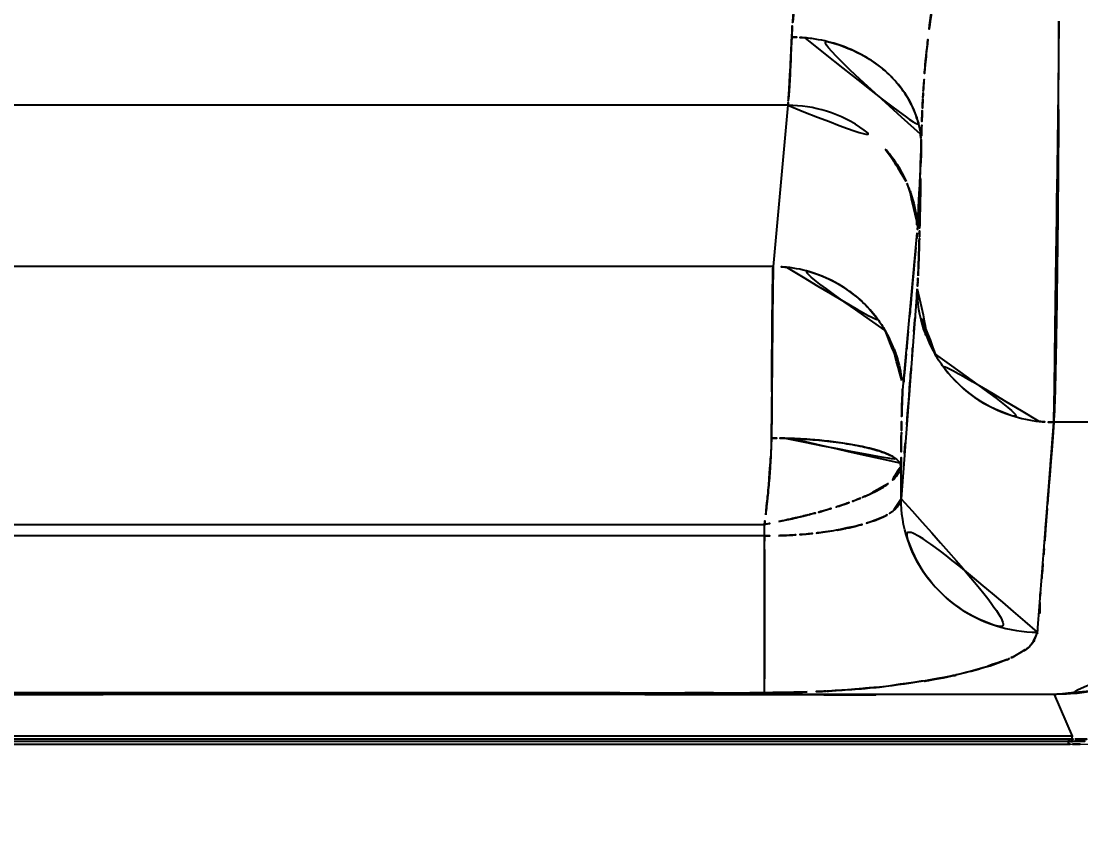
# Model space of a CAD drawing. Extents: x 16296660632 to 16296668616, y -37409619871 to -37409616241.
# Drawn here: x 16296666307.7 to 16296666331.04, y -37409616834.05 to -37409616815.87 of the extents above; entities that cross this region are included whole.
import ezdxf

# ---------------------------------------------------------------- set-up
doc = ezdxf.new("R2010")
doc.units = 0
doc.header["$LTSCALE"] = 10
doc.header["$MEASUREMENT"] = 0
doc.header["$PDMODE"] = 3
doc.header["$PDSIZE"] = -10
doc.layers.get('0').update_dxf_attribs({"linetype": 'CONTINUOUS'})
doc.layers.get('DEFPOINTS').update_dxf_attribs({"linetype": 'CONTINUOUS'})
doc.styles.add('Daelim Dimension', font='')
doc.styles.get('Daelim Dimension').set_extended_font_data('나눔고딕')
doc.dimstyles.new('DEFAULT', dxfattribs={"dimscale": 2, "dimtxt": 2, "dimasz": 2, "dimexe": 0, "dimexo": 2, "dimgap": 1, "dimtad": 1, "dimdec": 1, "dimzin": 9, "dimdsep": 46, "dimtxsty": 'Daelim Dimension', "dimcen": 0.5, "dimclrd": 252, "dimclre": 252, "dimclrt": 3, "dimadec": 1, "dimazin": 0, "dimtfac": 1, "dimtdec": 1, "dimtix": 1, "dimtmove": 0, "dimatfit": 3, "dimfxl": 1, "dimtolj": 1, "dimtzin": 1, "dimlwd": 9, "dimlwe": 9, "dimarcsym": 0})

# ---------------------------------------------------------------- blocks, each defined once
blk = doc.blocks.new('*D16')
at = {"color": 5, "lineweight": 9, "transparency": 16777216}
for p, q in [((16296666467.47109, -37409616640.80376), (16296666467.47109, -37409616937.17432)), ((16296666147.47109, -37409616641.1646), (16296666147.47109, -37409616937.17432)), ((16296666151.47109, -37409616937.17432), (16296666463.47109, -37409616937.17432))]:
    blk.add_line(p, q, dxfattribs=at)
at = {"color": 5, "transparency": 16777216}
for points in [[(16296666151.47109, -37409616936.50766), (16296666151.47109, -37409616937.84099), (16296666147.47109, -37409616937.17432)], [(16296666463.47109, -37409616936.50766), (16296666463.47109, -37409616937.84099), (16296666467.47109, -37409616937.17432)]]:
    blk.add_solid(points, dxfattribs=at)
at = {"layer": 'DEFPOINTS', "color": 0, "transparency": 16777216}
for p in [(16296666467.47109, -37409616636.80376), (16296666147.47109, -37409616637.1646), (16296666467.47109, -37409616937.17432)]:
    blk.add_point(p, dxfattribs=at)
at = {"color": 7, "transparency": 16777216, "insert": (16296666291.23105, -37409616918.8224), "char_height": 30, "attachment_point": 5, "style": 'Daelim Dimension'}
blk.add_mtext('\\A1;320', dxfattribs=at)
blk = doc.blocks.new('*D17')
at = {"color": 5, "lineweight": 9, "ltscale": 0.5, "transparency": 16777216}
for p, q in [((16296666587.9219, -37409616506.424438), (16296666624.81945, -37409616506.424438)), ((16296666624.81945, -37409616510.424438), (16296666624.81945, -37409616827.794708)), ((16296666313.128599, -37409616831.794708), (16296666624.81945, -37409616831.794708))]:
    blk.add_line(p, q, dxfattribs=at)
at = {"color": 5, "ltscale": 0.5, "transparency": 16777216}
for points in [[(16296666624.152781, -37409616510.424438), (16296666625.486111, -37409616510.424438), (16296666624.81945, -37409616506.424438)], [(16296666624.152781, -37409616827.794708), (16296666625.486111, -37409616827.794708), (16296666624.81945, -37409616831.794708)]]:
    blk.add_solid(points, dxfattribs=at)
at = {"layer": 'DEFPOINTS', "color": 0, "ltscale": 0.5, "transparency": 16777216}
for p in [(16296666583.9219, -37409616506.424438), (16296666309.128599, -37409616831.794708), (16296666624.81945, -37409616831.794708)]:
    blk.add_point(p, dxfattribs=at)
at = {"color": 7, "ltscale": 0.5, "transparency": 16777216, "insert": (16296666606.46752, -37409616669.109573), "char_height": 30, "attachment_point": 5, "rotation": 90, "style": 'Daelim Dimension'}
blk.add_mtext('\\A1;325', dxfattribs=at)

msp = doc.modelspace()

# ---------------------------------------------------------------- linework, layer by layer
at = {"linetype": 'Continuous'}
for p, q in [((16296666324.583429, -37409616817.722748), (16296666290.352659, -37409616817.722748)), ((16296666324.583429, -37409616817.722748), (16296666324.258671, -37409616821.273361)), ((16296666327.109739, -37409616824.081123), (16296666327.4345, -37409616820.530502)), ((16296666324.258671, -37409616821.273361), (16296666290.67742, -37409616821.273361)), ((16296666327.4354, -37409616821.763161), (16296666327.07703, -37409616826.388039)), ((16296666330.0854, -37409616829.328873), (16296666330.443769, -37409616824.703987)), ((16296666333.11759, -37409616824.703987), (16296666330.443769, -37409616824.703987)), ((16296666327.07703, -37409616826.388031), (16296666327.07703, -37409616825.667801)), ((16296666290.867399, -37409616826.953117), (16296666324.068661, -37409616826.953117)), ((16296666324.068661, -37409616830.660744), (16296666324.068689, -37409616826.953133)), ((16296666324.068701, -37409616827.206558), (16296666290.86743, -37409616827.206558)), ((16296666330.45042, -37409616830.696213), (16296666284.48567, -37409616830.696213)), ((16296666290.86743, -37409616830.660744), (16296666324.068661, -37409616830.660744)), ((16296666330.45042, -37409616830.696213), (16296666330.847269, -37409616831.620323)), ((16296666330.847269, -37409616831.620323), (16296666284.08882, -37409616831.620323)), ((16296666330.78441, -37409616831.686287), (16296666284.15168, -37409616831.686287)), ((16296666330.784731, -37409616831.684822), (16296666330.769939, -37409616831.733429)), ((16296666330.847269, -37409616831.686394), (16296666330.847269, -37409616831.630859)), ((16296666284.166281, -37409616831.794708), (16296666330.76981, -37409616831.794708)), ((16296666330.76973, -37409616831.734901), (16296666284.166361, -37409616831.734901)), ((16296666330.769831, -37409616831.794708), (16296666330.76973, -37409616831.734901)), ((16296666330.769871, -37409616831.780968), (16296666330.769831, -37409616831.794708))]:
    msp.add_line(p, q, dxfattribs=at)
for points, start_tangent, end_tangent in [([(16296666324.724831, -37409616815.564369), (16296666324.704121, -37409616815.740631), (16296666324.6698, -37409616816.221268)], (-0.128564682, -0.991701126), (-0.036735985, -0.999325006)), ([(16296666324.669661, -37409616816.221268), (16296666324.72488, -37409616815.564377)], (0.026158629, 0.999657805), (0.131247375, 0.991349649)), ([(16296666327.745569, -37409616815.676773), (16296666327.627911, -37409616816.648743)], (-0.145892694, -0.98930042), (-0.095736183, -0.995406743)), ([(16296666327.628321, -37409616816.648773), (16296666327.745541, -37409616815.676773)], (0.098765154, 0.99511077), (0.133800792, 0.991008248)), ([(16296666330.55551, -37409616815.870842), (16296666330.542959, -37409616818.314323), (16296666330.52379, -37409616820.54657), (16296666330.50016, -37409616822.427597), (16296666330.473261, -37409616823.843246), (16296666330.446091, -37409616824.660461)], (-0.003696478, -0.999993168), (-0.051702171, -0.998662548)), ([(16296666324.669661, -37409616816.221268), (16296666324.641911, -37409616816.881073), (16296666324.612881, -37409616817.386383), (16296666324.599051, -37409616817.56852)], (-0.036746676, -0.999324613), (-0.086612492, -0.996242077)), ([(16296666324.669661, -37409616816.221268), (16296666324.958389, -37409616816.235992)], (0.999960234, -0.008917939), (0.995675444, -0.092900002)), ([(16296666324.958389, -37409616816.236008), (16296666324.669661, -37409616816.221268)], (-0.995667064, 0.092989773), (-0.999960231, 0.008918283)), ([(16296666324.958389, -37409616816.235992), (16296666325.261259, -37409616816.277977), (16296666325.794439, -37409616816.422997), (16296666326.26848, -37409616816.641953), (16296666326.678869, -37409616816.925827), (16296666327.01967, -37409616817.267197), (16296666327.281891, -37409616817.661087), (16296666327.454691, -37409616818.103722), (16296666327.504351, -37409616818.357208)], (0.995675444, -0.092900002), (0.128737851, -0.991678661)), ([(16296666327.5042, -37409616818.357231), (16296666327.38455, -37409616817.887192), (16296666326.96435, -37409616817.20256), (16296666326.297581, -37409616816.658951), (16296666325.507151, -37409616816.333008), (16296666324.958389, -37409616816.236008)], (-0.129700645, 0.991553197), (-0.995667064, 0.092989773)), ([(16296666324.59906, -37409616817.56852), (16296666324.612869, -37409616817.386032), (16296666324.641769, -37409616816.882423), (16296666324.669661, -37409616816.221268)], (0.086431879, 0.996257763), (0.037182067, 0.999308508)), ([(16296666327.612379, -37409616816.817596), (16296666327.628321, -37409616816.648773)], (0.089423729, 0.995993673), (0.098765154, 0.99511077)), ([(16296666327.627911, -37409616816.648743), (16296666327.62188, -37409616816.71244), (16296666327.61235, -37409616816.817596)], (-0.095736182, -0.995406743), (-0.087845537, -0.996134108)), ([(16296666330.44606, -37409616824.660461), (16296666330.47414, -37409616823.840347), (16296666330.502331, -37409616822.422417), (16296666330.526211, -37409616820.539421), (16296666330.54417, -37409616818.309227), (16296666330.55551, -37409616815.870697)], (0.05142133, 0.998677048), (0.003062415, 0.999995311)), ([(16296666327.61235, -37409616816.817596), (16296666327.57127, -37409616817.357681)], (-0.087845537, -0.996134108), (-0.064213904, -0.997936158)), ([(16296666327.57123, -37409616817.357681), (16296666327.612379, -37409616816.817596)], (0.063514322, 0.997980927), (0.089423729, 0.995993673)), ([(16296666327.56267, -37409616817.498543), (16296666327.57123, -37409616817.357681)], (0.057749192, 0.998331123), (0.063514322, 0.997980927)), ([(16296666327.57127, -37409616817.357681), (16296666327.56262, -37409616817.498543)], (-0.064213904, -0.997936158), (-0.058452498, -0.998290191)), ([(16296666324.583429, -37409616817.722748), (16296666324.59906, -37409616817.56852)], (0.11747524, 0.993075812), (0.086431879, 0.996257763)), ([(16296666324.599051, -37409616817.56852), (16296666324.583429, -37409616817.722748)], (-0.086612491, -0.996242077), (-0.117177433, -0.993110995)), ([(16296666327.554411, -37409616817.646263), (16296666327.55216, -37409616817.689636), (16296666327.539749, -37409616817.960258)], (-0.052588233, -0.998616282), (-0.040796664, -0.99916747)), ([(16296666327.55455, -37409616817.646263), (16296666327.55541, -37409616817.629822), (16296666327.56267, -37409616817.498543)], (0.052140345, 0.998639767), (0.057749192, 0.998331123)), ([(16296666327.56262, -37409616817.498543), (16296666327.554411, -37409616817.646263)], (-0.058452498, -0.998290191), (-0.052588233, -0.998616282)), ([(16296666324.583429, -37409616817.722748), (16296666325.43881, -37409616817.854553), (16296666326.2659, -37409616818.267693), (16296666326.72917, -37409616818.686073)], (0.999994456, -0.00332993), (0.664420269, -0.747359154)), ([(16296666327.53994, -37409616817.960274), (16296666327.55455, -37409616817.646263)], (0.040922898, 0.999162307), (0.052140346, 0.998639767)), ([(16296666327.528629, -37409616818.278633), (16296666327.53994, -37409616817.960274)], (0.030158517, 0.999545128), (0.040922898, 0.999162307)), ([(16296666327.539749, -37409616817.960258), (16296666327.52853, -37409616818.278618)], (-0.040796664, -0.99916747), (-0.029867752, -0.999553859)), ([(16296666327.504351, -37409616818.357208), (16296666327.520729, -37409616818.59359)], (0.128737851, -0.991678661), (0.008557712, -0.999963382)), ([(16296666327.52853, -37409616818.278618), (16296666327.520691, -37409616818.593582)], (-0.029867752, -0.999553859), (-0.020072076, -0.999798536)), ([(16296666327.520729, -37409616818.59359), (16296666327.5042, -37409616818.357231)], (-0.008565562, 0.999963315), (-0.129700645, 0.991553197)), ([(16296666327.520729, -37409616818.59359), (16296666327.511629, -37409616818.899834)], (-0.028526029, -0.99959305), (-0.031037779, -0.999518212)), ([(16296666327.520121, -37409616818.634377), (16296666327.520729, -37409616818.59359)], (0.014927078, 0.999888585), (0.014910384, 0.999888834)), ([(16296666327.520691, -37409616818.593582), (16296666327.52013, -37409616818.634377)], (-0.013579833, -0.99990779), (-0.013701591, -0.999906129)), ([(16296666327.520729, -37409616818.59359), (16296666327.528629, -37409616818.278633)], (0.020111725, 0.999797739), (0.030158517, 0.999545128)), ([(16296666326.72917, -37409616818.686073), (16296666326.91934, -37409616818.924767), (16296666327.207581, -37409616819.436249)], (0.664420269, -0.747359154), (0.396683362, -0.917955505)), ([(16296666327.192659, -37409616819.402283), (16296666326.90971, -37409616818.911324), (16296666326.729191, -37409616818.686058)], (-0.408865166, 0.912594804), (-0.66439145, 0.747384775)), ([(16296666327.52013, -37409616818.634377), (16296666327.50503, -37409616819.592621)], (-0.01370159, -0.999906129), (-0.018408691, -0.999830546)), ([(16296666327.511629, -37409616818.899834), (16296666327.520729, -37409616818.59359)], (0.031051707, 0.999517779), (0.028497095, 0.999593875)), ([(16296666327.44453, -37409616820.409859), (16296666327.46401, -37409616820.095459), (16296666327.492929, -37409616819.445961), (16296666327.511629, -37409616818.899834)], (0.07535906, 0.997156463), (0.031051707, 0.999517779)), ([(16296666327.511629, -37409616818.899834), (16296666327.492929, -37409616819.446518), (16296666327.46401, -37409616820.096046), (16296666327.444521, -37409616820.409859)], (-0.031037779, -0.999518212), (-0.075368428, -0.997155755)), ([(16296666327.50123, -37409616819.783241), (16296666327.520121, -37409616818.634377)], (0.019176565, 0.999816113), (0.014927079, 0.999888585)), ([(16296666327.207581, -37409616819.436249), (16296666327.3074, -37409616819.704491), (16296666327.419241, -37409616820.243156)], (0.396683362, -0.917955505), (0.105209945, -0.994450033)), ([(16296666327.41922, -37409616820.243156), (16296666327.29565, -37409616819.668007), (16296666327.192659, -37409616819.402283)], (-0.105327094, 0.994437632), (-0.408865166, 0.912594804)), ([(16296666327.50503, -37409616819.592621), (16296666327.496111, -37409616820.037567), (16296666327.49283, -37409616820.183548)], (-0.018408691, -0.999830546), (-0.023069764, -0.999733858)), ([(16296666327.492941, -37409616820.183548), (16296666327.50123, -37409616819.783241)], (0.022372251, 0.99974971), (0.019176565, 0.999816113)), ([(16296666327.419241, -37409616820.243156), (16296666327.4345, -37409616820.530502)], (0.105209945, -0.994450033), (0.00031024, -0.999999952)), ([(16296666327.488991, -37409616820.353813), (16296666327.491131, -37409616820.262947), (16296666327.492941, -37409616820.183548)], (0.024017188, 0.999711546), (0.022372251, 0.99974971)), ([(16296666327.49283, -37409616820.183548), (16296666327.48877, -37409616820.353813)], (-0.023069764, -0.999733858), (-0.024632134, -0.999696583)), ([(16296666327.444521, -37409616820.409859), (16296666327.4345, -37409616820.530502)], (-0.075368428, -0.997155755), (-0.090811851, -0.995868067)), ([(16296666327.483721, -37409616820.563004), (16296666327.488991, -37409616820.353813)], (0.026405434, 0.999651316), (0.024017188, 0.999711546)), ([(16296666327.48877, -37409616820.353813), (16296666327.48341, -37409616820.562988)], (-0.024632135, -0.999696583), (-0.026670972, -0.999644266)), ([(16296666327.4345, -37409616820.530502), (16296666327.404961, -37409616820.853416)], (-0.091085112, -0.995843111), (-0.091085113, -0.995843111)), ([(16296666327.47945, -37409616820.707153), (16296666327.46702, -37409616821.116219), (16296666327.464661, -37409616821.187103)], (-0.028152563, -0.999603638), (-0.033966178, -0.999422983)), ([(16296666327.47978, -37409616820.707169), (16296666327.483721, -37409616820.563004)], (0.028297337, 0.99959955), (0.026405434, 0.999651316)), ([(16296666327.48341, -37409616820.562988), (16296666327.47945, -37409616820.707153)], (-0.026670972, -0.999644266), (-0.028152563, -0.999603638)), ([(16296666327.404961, -37409616820.853416), (16296666327.39056, -37409616821.010887), (16296666327.34881, -37409616821.467377), (16296666327.309151, -37409616821.901009), (16296666327.271481, -37409616822.312782), (16296666327.23572, -37409616822.703743)], (-0.091085113, -0.995843111), (-0.091096815, -0.995842041)), ([(16296666327.471189, -37409616820.989792), (16296666327.47978, -37409616820.707169)], (0.032588541, 0.999468852), (0.028297337, 0.99959955)), ([(16296666327.46442, -37409616821.187103), (16296666327.471189, -37409616820.989792)], (0.036041071, 0.99935031), (0.032588541, 0.999468852)), ([(16296666324.258671, -37409616821.273361), (16296666324.248461, -37409616821.743027), (16296666324.238951, -37409616822.595627), (16296666324.231199, -37409616823.739403), (16296666324.22596, -37409616825.051193)], (-0.038387121, -0.999262943), (-0.00284859, -0.999995943)), ([(16296666324.551331, -37409616821.289207), (16296666324.258671, -37409616821.273361)], (-0.994534552, 0.104407974), (-0.999994455, 0.003330058)), ([(16296666324.551331, -37409616821.28923), (16296666325.136749, -37409616821.412338), (16296666325.9063, -37409616821.793571), (16296666326.537939, -37409616822.398514), (16296666326.70546, -37409616822.643784)], (0.994524642, -0.104502328), (0.519494009, -0.854474093)), ([(16296666326.72887, -37409616822.683052), (16296666326.559139, -37409616822.426651), (16296666325.892651, -37409616821.784103), (16296666325.0998, -37409616821.400742), (16296666324.551331, -37409616821.289207)], (-0.505399289, 0.8628856), (-0.994534552, 0.104407974)), ([(16296666327.45734, -37409616821.382462), (16296666327.447611, -37409616821.580833)], (-0.042035231, -0.999116129), (-0.057094312, -0.998368789)), ([(16296666327.452579, -37409616821.477417), (16296666327.462429, -37409616821.241623), (16296666327.46442, -37409616821.187103)], (0.048890359, 0.998804151), (0.036041071, 0.99935031)), ([(16296666327.464661, -37409616821.187103), (16296666327.45734, -37409616821.382462)], (-0.033966178, -0.999422983), (-0.042035231, -0.999116129)), ([(16296666324.22596, -37409616825.051178), (16296666324.233789, -37409616823.715637), (16296666324.24231, -37409616822.58371), (16296666324.250839, -37409616821.746437), (16296666324.258671, -37409616821.273361)], (0.005337491, 0.999985755), (0.027320283, 0.999626731)), ([(16296666327.443729, -37409616821.645248), (16296666327.44224, -37409616821.668114)], (-0.063474431, -0.997983465), (-0.065914992, -0.997825242)), ([(16296666327.44306, -37409616821.64521), (16296666327.447029, -37409616821.580803)], (0.064350043, 0.997927388), (0.058614775, 0.998280676)), ([(16296666327.447611, -37409616821.580833), (16296666327.443729, -37409616821.645248)], (-0.057094312, -0.998368789), (-0.063474433, -0.997983465)), ([(16296666327.447029, -37409616821.580803), (16296666327.44816, -37409616821.561317), (16296666327.452579, -37409616821.477417)], (0.058614775, 0.998280676), (0.048890359, 0.998804151)), ([(16296666327.42454, -37409616821.903374), (16296666327.441561, -37409616821.668068)], (0.07561592, 0.997137018), (0.066105169, 0.997812661)), ([(16296666327.43544, -37409616821.763161), (16296666327.582451, -37409616822.666107), (16296666327.8267, -37409616823.207626)], (0.001004102, -0.999999496), (0.50197615, -0.864881463)), ([(16296666327.44224, -37409616821.668114), (16296666327.43544, -37409616821.763161)], (-0.065914993, -0.997825242), (-0.077045277, -0.997027595)), ([(16296666327.441561, -37409616821.668068), (16296666327.44306, -37409616821.64521)], (0.066105169, 0.997812661), (0.064350044, 0.997927388)), ([(16296666327.862579, -37409616823.268013), (16296666327.593981, -37409616822.700394), (16296666327.4354, -37409616821.763161)], (-0.522495251, 0.852642195), (-0.000937268, 0.999999561)), ([(16296666327.362419, -37409616822.704979), (16296666327.42454, -37409616821.903374)], (0.077710071, 0.996976), (0.07561592, 0.997137018)), ([(16296666326.70546, -37409616822.643784), (16296666326.9599, -37409616823.185951), (16296666327.09379, -37409616823.787598)], (0.519494009, -0.854474093), (0.107629157, -0.994191111)), ([(16296666327.23572, -37409616822.703743), (16296666327.201771, -37409616823.074913), (16296666327.190849, -37409616823.19442)], (-0.091096815, -0.995842041), (-0.091033994, -0.995847786)), ([(16296666327.093821, -37409616823.787598), (16296666326.977859, -37409616823.240044), (16296666326.72887, -37409616822.683052)], (-0.107448413, 0.994210661), (-0.505399289, 0.8628856)), ([(16296666327.31905, -37409616823.264122), (16296666327.362419, -37409616822.704979)], (0.077107661, 0.997022772), (0.077710071, 0.996976)), ([(16296666327.190849, -37409616823.19442), (16296666327.16954, -37409616823.427307), (16296666327.138929, -37409616823.761978), (16296666327.11314, -37409616824.044212)], (-0.091033994, -0.995847786), (-0.092762207, -0.995688291)), ([(16296666327.8267, -37409616823.207626), (16296666327.989889, -37409616823.458389), (16296666328.637951, -37409616824.109749), (16296666329.482599, -37409616824.546333), (16296666330.11936, -37409616824.685272)], (0.50197615, -0.864881463), (0.993995983, -0.109416574)), ([(16296666327.203369, -37409616824.757477), (16296666327.227369, -37409616824.447823), (16296666327.29681, -37409616823.551727), (16296666327.31905, -37409616823.264122)], (0.077260368, 0.997010951), (0.077107661, 0.997022772)), ([(16296666330.119329, -37409616824.685501), (16296666329.51746, -37409616824.557922), (16296666328.70565, -37409616824.15834), (16296666328.039339, -37409616823.524811), (16296666327.862579, -37409616823.268013)], (-0.994001065, 0.109370393), (-0.522495251, 0.852642195)), ([(16296666327.109739, -37409616824.081123), (16296666327.093821, -37409616823.787598)], (-0.00031024, 0.999999952), (-0.107448413, 0.994210661)), ([(16296666327.095699, -37409616824.405823), (16296666327.096319, -37409616824.378258), (16296666327.109739, -37409616824.081123)], (0.022392997, 0.999749245), (0.091085112, 0.995843111)), ([(16296666327.109659, -37409616824.081978), (16296666327.108391, -37409616824.097366), (16296666327.10708, -37409616824.115829), (16296666327.10582, -37409616824.136147), (16296666327.10461, -37409616824.158096), (16296666327.103439, -37409616824.181419), (16296666327.10232, -37409616824.205963), (16296666327.09638, -37409616824.373108), (16296666327.09543, -37409616824.405807)], (-0.087195474, -0.996191221), (-0.028341009, -0.999598313)), ([(16296666327.11314, -37409616824.044212), (16296666327.111931, -37409616824.05722), (16296666327.109659, -37409616824.081978)], (-0.092762208, -0.995688291), (-0.087195475, -0.996191221)), ([(16296666327.09543, -37409616824.405807), (16296666327.085831, -37409616824.861153)], (-0.028341009, -0.999598313), (-0.015606051, -0.999878218)), ([(16296666327.086081, -37409616824.861153), (16296666327.095699, -37409616824.405823)], (0.018283642, 0.99983284), (0.022392997, 0.999749245)), ([(16296666330.443769, -37409616824.703773), (16296666330.44606, -37409616824.660461)], (0.054057923, 0.998537801), (0.051421331, 0.998677048)), ([(16296666330.446091, -37409616824.660461), (16296666330.443769, -37409616824.703987)], (-0.051702177, -0.998662548), (-0.054593369, -0.99850867)), ([(16296666327.081461, -37409616825.167671), (16296666327.084681, -37409616824.941513), (16296666327.086081, -37409616824.861153)], (0.012048687, 0.999927412), (0.018283642, 0.99983284)), ([(16296666327.085831, -37409616824.861153), (16296666327.084789, -37409616824.92971)], (-0.015606051, -0.999878218), (-0.014609487, -0.999893276)), ([(16296666330.11936, -37409616824.685272), (16296666330.443769, -37409616824.703773)], (0.993995983, -0.109416574), (0.999992297, -0.003925124)), ([(16296666330.443769, -37409616824.703987), (16296666330.119329, -37409616824.685501)], (-0.999992312, 0.003921124), (-0.994001065, 0.109370393)), ([(16296666330.443769, -37409616824.703987), (16296666330.37125, -37409616825.639923), (16296666330.30475, -37409616826.498032), (16296666330.29624, -37409616826.606407)], (-0.077257008, -0.997011211), (-0.078386449, -0.996923048)), ([(16296666324.22587, -37409616825.051193), (16296666324.22114, -37409616825.291443), (16296666324.2094, -37409616825.53154), (16296666324.19228, -37409616825.771103), (16296666324.18222, -37409616825.890541), (16296666324.171431, -37409616826.009697), (16296666324.16407, -37409616826.087196)], (-0.002806832, -0.999996061), (-0.096255179, -0.99535669)), ([(16296666324.22596, -37409616825.051193), (16296666324.51977, -37409616825.056389)], (0.999979044, -0.006473927), (0.999580745, -0.028953999)), ([(16296666324.51977, -37409616825.05632), (16296666324.22596, -37409616825.051193)], (-0.999592003, 0.028562711), (-0.999979044, 0.006473911)), ([(16296666324.51977, -37409616825.056389), (16296666325.07338, -37409616825.084137), (16296666325.894051, -37409616825.176872), (16296666326.546049, -37409616825.320732), (16296666326.939171, -37409616825.489723), (16296666327.05797, -37409616825.606049)], (0.999580745, -0.028953998), (0.481675722, -0.87634953)), ([(16296666327.057739, -37409616825.606178), (16296666327.02198, -37409616825.557983), (16296666326.95639, -37409616825.501617), (16296666326.86377, -37409616825.445343), (16296666326.596201, -37409616825.336517), (16296666326.22578, -37409616825.238724), (16296666325.772381, -37409616825.158371), (16296666325.265869, -37409616825.099792), (16296666324.739929, -37409616825.064468), (16296666324.51977, -37409616825.05632)], (-0.480839807, 0.876808462), (-0.999592003, 0.028562711)), ([(16296666327.084789, -37409616824.92971), (16296666327.081671, -37409616825.167679)], (-0.014609487, -0.999893276), (-0.011765146, -0.999930788)), ([(16296666327.15411, -37409616825.393257), (16296666327.203369, -37409616824.757477)], (0.077248295, 0.997011886), (0.077260368, 0.997010951)), ([(16296666324.164049, -37409616826.087196), (16296666324.19496, -37409616825.682869), (16296666324.22596, -37409616825.051178)], (0.086770523, 0.996228325), (0.032415201, 0.999474489)), ([(16296666327.07703, -37409616825.667801), (16296666327.081461, -37409616825.167671)], (0.006782229, 0.999977), (0.012048686, 0.999927412)), ([(16296666327.081671, -37409616825.167679), (16296666327.07703, -37409616825.667793)], (-0.011765146, -0.999930788), (-0.007067478, -0.999975025)), ([(16296666327.05797, -37409616825.606049), (16296666327.07703, -37409616825.667801)], (0.481675723, -0.87634953), (0.0754822, -0.997147149)), ([(16296666327.07703, -37409616825.667801), (16296666327.061581, -37409616825.613579), (16296666327.057739, -37409616825.606178)], (-0.075482732, 0.997147109), (-0.480839808, 0.876808462)), ([(16296666327.07703, -37409616825.667801), (16296666326.917021, -37409616825.953987), (16296666326.80312, -37409616826.05246)], (-0.058048737, -0.99831375), (-0.796402497, -0.604766949)), ([(16296666327.05471, -37409616825.765182), (16296666327.07703, -37409616825.667801)], (0.368197553, 0.92974758), (0.058349125, 0.998296238)), ([(16296666327.07703, -37409616826.388031), (16296666327.15411, -37409616825.393257)], (0.077257051, 0.997011208), (0.077248295, 0.997011886)), ([(16296666326.80312, -37409616826.05246), (16296666326.48476, -37409616826.241364), (16296666326.286261, -37409616826.333366)], (-0.796402497, -0.604766949), (-0.916365835, -0.400341924)), ([(16296666324.14324, -37409616826.293404), (16296666324.12262, -37409616826.484337), (16296666324.068661, -37409616826.953133)], (-0.104389671, -0.994536473), (-0.116859266, -0.993148484)), ([(16296666324.14262, -37409616826.317337), (16296666324.164049, -37409616826.087196)], (0.098701333, 0.995117102), (0.086770523, 0.996228325)), ([(16296666324.16407, -37409616826.087196), (16296666324.160021, -37409616826.128647), (16296666324.148029, -37409616826.247459), (16296666324.14324, -37409616826.293404)], (-0.096255179, -0.99535669), (-0.104389671, -0.994536473)), ([(16296666326.282089, -37409616826.335709), (16296666326.4825, -37409616826.24437), (16296666326.80316, -37409616826.05809)], (0.918102575, 0.396342859), (0.799457503, 0.600722648)), ([(16296666324.09572, -37409616826.741707), (16296666324.14262, -37409616826.317337)], (0.121167101, 0.992632124), (0.098701333, 0.995117102)), ([(16296666325.82029, -37409616826.513512), (16296666325.361469, -37409616826.656227)], (-0.945761258, -0.324862499), (-0.962413559, -0.271588185)), ([(16296666325.82029, -37409616826.513496), (16296666326.12698, -37409616826.400047)], (0.945759947, 0.324866315), (0.928954577, 0.370193724)), ([(16296666326.12694, -37409616826.399963), (16296666325.82029, -37409616826.513512)], (-0.928476831, -0.371390326), (-0.945761258, -0.324862498)), ([(16296666326.12698, -37409616826.400047), (16296666326.282089, -37409616826.335709)], (0.928954577, 0.370193724), (0.918102575, 0.396342858)), ([(16296666326.286261, -37409616826.333366), (16296666326.12694, -37409616826.399963)], (-0.916365835, -0.400341924), (-0.928476831, -0.371390327)), ([(16296666326.89389, -37409616826.660812), (16296666326.91625, -37409616826.642502), (16296666327.07703, -37409616826.388031)], (0.783480112, 0.62141686), (0.062184194, 0.99806469)), ([(16296666327.077009, -37409616826.388039), (16296666326.91614, -37409616826.642548), (16296666326.893869, -37409616826.660782)], (-0.063166074, -0.99800303), (-0.783416858, -0.621496602)), ([(16296666327.07703, -37409616826.388039), (16296666327.223949, -37409616827.290932), (16296666327.631321, -37409616828.083237), (16296666328.279461, -37409616828.734772), (16296666329.12422, -37409616829.171432), (16296666330.0854, -37409616829.328873)], (0.000937268, -0.999999561), (0.999992312, -0.003921124)), ([(16296666324.918871, -37409616826.771606), (16296666324.068689, -37409616826.953133)], (-0.971951048, -0.235183249), (-0.982718306, -0.185107348)), ([(16296666324.918871, -37409616826.771622), (16296666324.998831, -37409616826.751984)], (0.97180944, 0.235767707), (0.970467658, 0.241231268)), ([(16296666324.991949, -37409616826.753723), (16296666324.918871, -37409616826.771606)], (-0.970702766, -0.240283457), (-0.971951048, -0.23518325)), ([(16296666324.998831, -37409616826.751984), (16296666325.084101, -37409616826.730507)], (0.970467658, 0.241231268), (0.968913896, 0.247398186)), ([(16296666325.08412, -37409616826.730568), (16296666324.991949, -37409616826.753723)], (-0.968984893, -0.247119965), (-0.970702766, -0.240283457)), ([(16296666325.084101, -37409616826.730507), (16296666325.361441, -37409616826.656151)], (0.968913896, 0.247398186), (0.962445493, 0.271474994)), ([(16296666325.361469, -37409616826.656227), (16296666325.08412, -37409616826.730568)], (-0.962413559, -0.271588185), (-0.968984893, -0.247119965)), ([(16296666325.361441, -37409616826.656151), (16296666325.82029, -37409616826.513496)], (0.962445493, 0.271474994), (0.945759947, 0.324866315)), ([(16296666326.69239, -37409616826.785439), (16296666326.89389, -37409616826.660812)], (0.900016065, 0.435856724), (0.783480112, 0.62141686)), ([(16296666326.893869, -37409616826.660782), (16296666326.692381, -37409616826.785423)], (-0.783416859, -0.621496602), (-0.899996243, -0.435897652)), ([(16296666330.0854, -37409616829.328827), (16296666329.15921, -37409616829.182808), (16296666328.34742, -37409616828.783302), (16296666327.68099, -37409616828.149719), (16296666327.23558, -37409616827.325218), (16296666327.077009, -37409616826.388039)], (-0.999992355, 0.003910273), (-0.000937895, 0.99999956)), ([(16296666330.29624, -37409616826.606407), (16296666330.24378, -37409616827.284882), (16296666330.22876, -37409616827.489059)], (-0.078386449, -0.996923048), (-0.073248407, -0.997313727)), ([(16296666324.068661, -37409616826.953117), (16296666324.09572, -37409616826.741707)], (0.132765399, 0.991147491), (0.121167102, 0.992632124)), ([(16296666324.068661, -37409616826.953133), (16296666324.38678, -37409616826.890739)], (0.983040532, 0.183388422), (0.979432006, 0.201774494)), ([(16296666324.38678, -37409616826.890739), (16296666324.918871, -37409616826.771622)], (0.979432006, 0.201774494), (0.97180944, 0.235767707)), ([(16296666325.35618, -37409616827.127113), (16296666325.81768, -37409616827.051277), (16296666326.060749, -37409616826.996674)], (0.991620145, 0.129187802), (0.970392481, 0.241533503)), ([(16296666326.06077, -37409616826.996696), (16296666325.816441, -37409616827.051567), (16296666325.356171, -37409616827.127037)], (-0.970375669, -0.241601038), (-0.991656289, -0.128910062)), ([(16296666326.060749, -37409616826.996674), (16296666326.47298, -37409616826.874168)], (0.970392481, 0.241533503), (0.943610368, 0.331058113)), ([(16296666326.47298, -37409616826.874161), (16296666326.06077, -37409616826.996696)], (-0.943579742, -0.331145391), (-0.970375669, -0.241601038)), ([(16296666326.47298, -37409616826.874168), (16296666326.48167, -37409616826.871109), (16296666326.69239, -37409616826.785439)], (0.943610368, 0.331058113), (0.900016065, 0.435856723)), ([(16296666326.692381, -37409616826.785423), (16296666326.481569, -37409616826.87114), (16296666326.47298, -37409616826.874161)], (-0.899996243, -0.435897652), (-0.943579742, -0.331145391)), ([(16296666324.068661, -37409616827.206551), (16296666324.068661, -37409616827.507767)], (0.000000069, -1), (0.000000066, -1)), ([(16296666324.068689, -37409616827.206558), (16296666324.37818, -37409616827.202057)], (0.999999934, 0.000363947), (0.999586514, 0.028754156)), ([(16296666324.622919, -37409616827.192169), (16296666324.068661, -37409616827.206551)], (-0.998642101, -0.052095627), (-1, 0.000015377)), ([(16296666324.37818, -37409616827.202057), (16296666324.622931, -37409616827.192207)], (0.999586514, 0.028754156), (0.99865847, 0.051780895)), ([(16296666324.622931, -37409616827.192207), (16296666324.985241, -37409616827.167068)], (0.99865847, 0.051780895), (0.996219777, 0.086868615)), ([(16296666324.985439, -37409616827.166924), (16296666324.622919, -37409616827.192169)], (-0.996212395, -0.086953231), (-0.998642101, -0.052095627)), ([(16296666324.985241, -37409616827.167068), (16296666325.35618, -37409616827.127113)], (0.996219777, 0.086868615), (0.991620145, 0.129187802)), ([(16296666325.356171, -37409616827.127037), (16296666324.985439, -37409616827.166924)], (-0.991656289, -0.128910062), (-0.996212395, -0.086953231)), ([(16296666324.068661, -37409616827.507767), (16296666324.068661, -37409616828.114693), (16296666324.068661, -37409616828.962173), (16296666324.068661, -37409616829.718132), (16296666324.068661, -37409616830.308434), (16296666324.068661, -37409616830.660683)], (0.000000065, -1), (-0.000000065, -1)), ([(16296666330.22876, -37409616827.489059), (16296666330.203871, -37409616827.816643)], (-0.073248406, -0.997313727), (-0.079989061, -0.996795741)), ([(16296666330.203871, -37409616827.816643), (16296666330.18782, -37409616828.007027), (16296666330.14854, -37409616828.455513)], (-0.079989061, -0.996795741), (-0.072762267, -0.997349313)), ([(16296666330.14854, -37409616828.455513), (16296666330.13637, -37409616828.671013)], (-0.072762267, -0.997349313), (-0.03686637, -0.999320204)), ([(16296666330.13637, -37409616828.671013), (16296666330.0891, -37409616829.281021)], (-0.03686637, -0.999320204), (-0.218791833, -0.975771558)), ([(16296666330.07769, -37409616829.327637), (16296666330.070021, -37409616829.35495)], (-0.257637936, -0.96624153), (-0.282871943, -0.959157685)), ([(16296666330.081711, -37409616829.35778), (16296666330.0854, -37409616829.328827)], (0.170307597, 0.985390949), (0.081592549, 0.996665769)), ([(16296666330.0891, -37409616829.281021), (16296666330.07769, -37409616829.327637)], (-0.218791832, -0.975771558), (-0.257637938, -0.966241529)), ([(16296666329.944719, -37409616829.596901), (16296666330.081711, -37409616829.35778)], (0.703151191, 0.711040366), (0.170307597, 0.985390949)), ([(16296666330.070021, -37409616829.35495), (16296666329.9723, -37409616829.568283), (16296666329.94866, -37409616829.599838)], (-0.282871943, -0.959157685), (-0.627398642, -0.778698237)), ([(16296666329.56226, -37409616829.86367), (16296666329.766041, -37409616829.741386), (16296666329.91338, -37409616829.626984)], (0.885091196, 0.465417634), (0.738457736, 0.674299765)), ([(16296666329.91993, -37409616829.632881), (16296666329.56201, -37409616829.863998)], (-0.683101726, -0.730323238), (-0.913586728, -0.406643937)), ([(16296666329.91338, -37409616829.626984), (16296666329.944719, -37409616829.596901)], (0.738457735, 0.674299765), (0.703151192, 0.711040366)), ([(16296666329.94866, -37409616829.599838), (16296666329.91993, -37409616829.632881)], (-0.627398642, -0.778698237), (-0.683101726, -0.730323238)), ([(16296666333.20359, -37409616829.725693), (16296666332.910749, -37409616829.939903), (16296666332.633051, -37409616830.113762), (16296666332.370741, -37409616830.25396), (16296666332.123631, -37409616830.36618), (16296666331.799271, -37409616830.486252), (16296666331.374769, -37409616830.600128), (16296666330.954531, -37409616830.668297), (16296666330.45042, -37409616830.696213)], (-0.785062235, -0.619416893), (-0.999970573, -0.007671623)), ([(16296666328.286711, -37409616830.269493), (16296666328.94836, -37409616830.098663), (16296666329.41724, -37409616829.93351)], (0.975648945, 0.21933795), (0.915063425, 0.403309965)), ([(16296666329.413971, -37409616829.926224), (16296666328.28723, -37409616830.271782)], (-0.927509964, -0.373798432), (-0.975317148, -0.220808652)), ([(16296666329.41724, -37409616829.93351), (16296666329.527269, -37409616829.881683)], (0.915063425, 0.403309965), (0.893201645, 0.449656337)), ([(16296666329.466961, -37409616829.904587), (16296666329.413971, -37409616829.926224)], (-0.924156143, -0.382014952), (-0.927509964, -0.373798431)), ([(16296666329.52602, -37409616829.87973), (16296666329.466961, -37409616829.904587)], (-0.918693022, -0.394972317), (-0.924156143, -0.382014952)), ([(16296666329.527269, -37409616829.881683), (16296666329.56226, -37409616829.86367)], (0.893201645, 0.449656338), (0.885091196, 0.465417635)), ([(16296666329.56201, -37409616829.863998), (16296666329.52602, -37409616829.87973)], (-0.913586727, -0.406643937), (-0.918693022, -0.394972317)), ([(16296666328.20401, -37409616830.287773), (16296666328.286711, -37409616830.269493)], (0.977209368, 0.21227777), (0.975648945, 0.21933795)), ([(16296666328.28723, -37409616830.271782), (16296666328.2321, -37409616830.284103), (16296666328.204519, -37409616830.290138)], (-0.975317148, -0.220808652), (-0.977137138, -0.212610006)), ([(16296666326.60277, -37409616830.536201), (16296666327.7019, -37409616830.386002), (16296666328.20401, -37409616830.287773)], (0.994745728, 0.102376442), (0.977209368, 0.21227777)), ([(16296666328.204519, -37409616830.290138), (16296666326.60264, -37409616830.534866)], (-0.977137138, -0.212610006), (-0.994665756, -0.10315054)), ([(16296666290.86743, -37409616830.696037), (16296666296.80176, -37409616830.696213), (16296666309.117849, -37409616830.696213), (16296666321.433929, -37409616830.696213), (16296666324.068649, -37409616830.70137)], (1, 0.000025567), (0.999998139, -0.001929214)), ([(16296666320.88076, -37409616830.660744), (16296666318.66173, -37409616830.660744), (16296666316.267771, -37409616830.660744), (16296666313.73984, -37409616830.660744), (16296666311.118931, -37409616830.660744), (16296666308.44269, -37409616830.660744), (16296666305.74189, -37409616830.660744), (16296666303.0464, -37409616830.660744), (16296666300.38607, -37409616830.660744), (16296666297.79077, -37409616830.660744), (16296666295.290359, -37409616830.660744), (16296666292.914709, -37409616830.660744)], (-0.99999643, 0.002671999), (-0.999987679, -0.004964001)), ([(16296666323.21463, -37409616830.667152), (16296666320.88076, -37409616830.660744)], (-0.999998098, -0.001950354), (-0.99999643, 0.002671999)), ([(16296666324.06867, -37409616830.66198), (16296666323.21463, -37409616830.667152)], (-0.999941846, -0.010784505), (-0.999998098, -0.001950354)), ([(16296666324.068649, -37409616830.70137), (16296666330.45042, -37409616830.696274)], (0.999998139, -0.001929214), (0.999985344, 0.005413949)), ([(16296666324.068661, -37409616830.660683), (16296666325.37948, -37409616830.628326)], (0.999999764, -0.000686496), (0.998737577, 0.050231981)), ([(16296666325.01182, -37409616830.643311), (16296666324.198, -37409616830.660477), (16296666324.06867, -37409616830.66198)], (-0.999456057, -0.032978626), (-0.999941846, -0.010784505)), ([(16296666325.37949, -37409616830.62841), (16296666325.314171, -37409616830.631493), (16296666325.01182, -37409616830.643311)], (-0.998817778, -0.048611177), (-0.999456057, -0.032978626)), ([(16296666325.37948, -37409616830.628326), (16296666325.48156, -37409616830.622993)], (0.998737577, 0.050231981), (0.998526723, 0.054262179)), ([(16296666325.481581, -37409616830.623207), (16296666325.37949, -37409616830.62841)], (-0.998578094, -0.053308446), (-0.998817778, -0.048611177)), ([(16296666325.48156, -37409616830.622993), (16296666326.06168, -37409616830.584747), (16296666326.60277, -37409616830.536201)], (0.998526723, 0.054262179), (0.994745728, 0.102376442)), ([(16296666326.60264, -37409616830.534866), (16296666325.481581, -37409616830.623207)], (-0.994665756, -0.10315054), (-0.998578094, -0.053308446)), ([(16296666330.45042, -37409616830.696274), (16296666330.508471, -37409616830.695847), (16296666330.55414, -37409616830.695061), (16296666330.599791, -37409616830.69381), (16296666330.64542, -37409616830.692108), (16296666330.69101, -37409616830.689949), (16296666330.73658, -37409616830.687317), (16296666330.78212, -37409616830.684242), (16296666330.827629, -37409616830.680687), (16296666330.8731, -37409616830.676682), (16296666330.918539, -37409616830.672203), (16296666330.963949, -37409616830.667236), (16296666331.009319, -37409616830.661797), (16296666331.054661, -37409616830.655899), (16296666331.099951, -37409616830.649513), (16296666331.145201, -37409616830.642639), (16296666331.190411, -37409616830.635277), (16296666331.235571, -37409616830.627449), (16296666331.28068, -37409616830.619118), (16296666331.325741, -37409616830.610298), (16296666331.37075, -37409616830.60099), (16296666331.38574, -37409616830.597778)], (0.999985344, 0.005413949), (0.977405311, 0.211373741)), ([(16296666330.784731, -37409616831.686287), (16296666330.805559, -37409616831.686302), (16296666330.82641, -37409616831.68634), (16296666330.847269, -37409616831.686394)], (1, 0.000000162), (0.999994778, -0.003231849)), ([(16296666330.84725, -37409616831.684929), (16296666330.826599, -37409616831.684868), (16296666330.805759, -37409616831.684837), (16296666330.784731, -37409616831.684822)], (-0.999993301, 0.003660322), (-0.999999999, -0.000043571)), ([(16296666330.847269, -37409616831.620323), (16296666330.847269, -37409616831.649292)], (0.00158022, -0.999998751), (-0.000389199, -0.999999924)), ([(16296666330.847269, -37409616831.671753), (16296666330.847269, -37409616831.686394)], (0.000165056, -0.999999986), (-0.000310903, -0.999999952)), ([(16296666330.847269, -37409616831.686394), (16296666330.90906, -37409616831.686508)], (0.999987433, -0.005013279), (0.999999093, 0.001346744)), ([(16296666330.90906, -37409616831.686508), (16296666331.5972, -37409616831.661339)], (0.999999093, 0.001346744), (0.99743887, 0.071524133)), ([(16296666330.76973, -37409616831.734901), (16296666330.774799, -37409616831.718697), (16296666330.779699, -37409616831.702499), (16296666330.78441, -37409616831.686287)], (0.303635255, 0.952788346), (0.274648782, 0.961544615)), ([(16296666330.769939, -37409616831.733429), (16296666330.851191, -37409616831.733398)], (0.999993426, -0.003626066), (0.999990425, 0.00437599)), ([(16296666330.769939, -37409616831.794594), (16296666330.851959, -37409616831.794228)], (0.999999992, 0.000125269), (0.999964285, 0.008451533)), ([(16296666330.85141, -37409616831.734871), (16296666330.769939, -37409616831.734917)], (-0.999989034, -0.004683047), (-0.999993461, 0.003616479)), ([(16296666330.851191, -37409616831.733398), (16296666331.569059, -37409616831.704941)], (0.999990425, 0.00437599), (0.9972052, 0.074711368)), ([(16296666330.851959, -37409616831.794228), (16296666331.304661, -37409616831.78006)], (0.999964285, 0.008451533), (0.998540077, 0.054015873))]:
    msp.add_spline(points, degree=3, dxfattribs=dict(at, start_tangent=start_tangent, end_tangent=end_tangent))

# ---------------------------------------------------------------- dimensions: what is measured, and where the dimension line sits
at = {"color": 5, "ltscale": 0.5}
dim = msp.add_linear_dim(base=(16296666624.81945, -37409616831.794708), p1=(16296666583.9219, -37409616506.424438), p2=(16296666309.128599, -37409616831.794708), angle=90, dimstyle='DEFAULT', override={"dimtxt": 15, "dimdec": 0, "dimclrd": 5, "dimclre": 5, "dimclrt": 7}, dxfattribs=at)
dim.commit()
dim.dimension.update_dxf_attribs({"geometry": '*D17', "text_midpoint": (16296666606.46752, -37409616669.109573)})
at = {"color": 5}
dim = msp.add_linear_dim(base=(16296666467.47109, -37409616937.174316), p1=(16296666147.47109, -37409616637.164597), p2=(16296666467.47109, -37409616636.803757), dimstyle='DEFAULT', override={"dimtxt": 15, "dimclrd": 5, "dimclre": 5, "dimclrt": 7}, dxfattribs=at)
dim.commit()
dim.dimension.update_dxf_attribs({"geometry": '*D16', "text_midpoint": (16296666291.23105, -37409616937.174316), "dimtype": 160})

doc.saveas('drawing.dxf')
